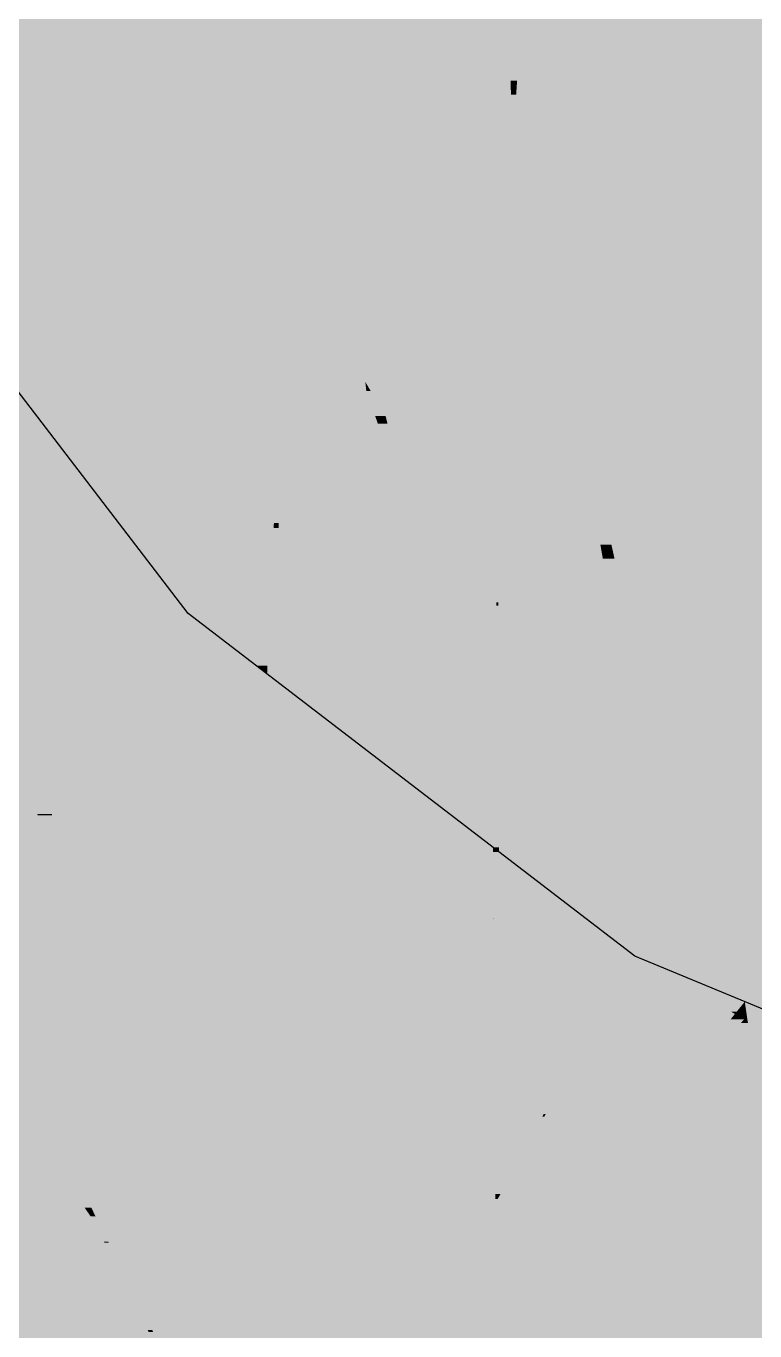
# Model space of a CAD drawing. Extents: x 0 to 756, y -25 to 420.
# Drawn here: x 301.891 to 303.649, y 322.126 to 325.272 of the extents above; entities that cross this region are included whole.
import ezdxf
from ezdxf.lldxf.tags import DXFTag

# ---------------------------------------------------------------- set-up
doc = ezdxf.new("R2010")
doc.units = 0
doc.layers.get('0').update_dxf_attribs({"lineweight": 25})
doc.layers.add('H_Heizung', color=7, linetype='Continuous', lineweight=25)
doc.layers.add('H_Heizung-Shading', color=7, linetype='Continuous', lineweight=25)
doc.layers.add('L_Aussenluft', color=7, linetype='Continuous', lineweight=35, true_color=0x66ff33)
doc.layers.add('L_Aussenluft-Shading', color=7, linetype='Continuous', lineweight=35, true_color=0x66ff33)
tags = doc.linetypes.add('STRICHPUNKT2', pattern=[12.7, 6.35, -3.175, 0, -3.175]).pattern_tags.tags
tags[10:11] = [DXFTag(74, 4), DXFTag(75, 0), DXFTag(340, '0'), DXFTag(46, 0.0), DXFTag(50, 0.0), DXFTag(44, 0.0), DXFTag(45, 0.0)]
tags[8:9] = [DXFTag(74, 4), DXFTag(75, 0), DXFTag(340, '0'), DXFTag(46, 0.0), DXFTag(50, 0.0), DXFTag(44, 0.0), DXFTag(45, 0.0)]
tags[6:7] = [DXFTag(74, 4), DXFTag(75, 0), DXFTag(340, '0'), DXFTag(46, 0.0), DXFTag(50, 0.0), DXFTag(44, 0.0), DXFTag(45, 0.0)]
tags[4:5] = [DXFTag(74, 4), DXFTag(75, 0), DXFTag(340, '0'), DXFTag(46, 0.0), DXFTag(50, 0.0), DXFTag(44, 0.0), DXFTag(45, 0.0)]

# ---------------------------------------------------------------- blocks, each defined once
blk = doc.blocks.new('Shading-A0T78ON9OY', base_point=(297.3631, 320.4022))
at = {"layer": 'H_Heizung-Shading', "color": 8, "true_color": 0x808080}
for points in [[(297.3631, 320.4022), (309.5631, 320.4022), (297.3631, 339.4022)], [(309.5631, 320.4022), (297.3631, 339.4022), (309.5631, 339.4022)]]:
    blk.add_solid(points, dxfattribs=at)
blk = doc.blocks.new('Shading-A0T78ONTOY', base_point=(299.2811, 323.6772))
at = {"layer": 'L_Aussenluft-Shading', "color": 70, "true_color": 0x65fd32}
for points in [[(302.0388, 325.2694), (301.6005, 325.2694), (301.5866, 326.3613)], [(301.6037, 325.0182), (302.0388, 325.2694), (301.6005, 325.2694)], [(302.1096, 325.0182), (301.6037, 325.0182), (302.0388, 325.2694)], [(302.4445, 324.7408), (302.1877, 324.7408), (302.0388, 325.2694)], [(302.1438, 324.8969), (301.5934, 324.8969), (302.1096, 325.0182)], [(301.5934, 324.8969), (302.1096, 325.0182), (301.6037, 325.0182)], [(302.1877, 324.7408), (301.6967, 324.7408), (301.5934, 324.8969)], [(302.1877, 324.7408), (302.1438, 324.8969), (301.5934, 324.8969)], [(302.2824, 323.856), (301.6785, 324.7683), (301.5824, 324.7683)], [(302.2824, 323.856), (301.8201, 323.856), (301.5824, 324.7683)], [(302.1014, 324.1294), (302.1877, 324.7408), (301.6967, 324.7408)], [(302.3599, 324.1294), (302.1014, 324.1294), (302.1877, 324.7408)], [(302.5093, 324.6563), (302.4445, 324.7408), (302.1877, 324.7408)], [(302.5093, 324.6563), (302.2115, 324.6563), (302.1877, 324.7408)], [(302.3599, 324.1294), (302.5093, 324.6563), (302.2115, 324.6563)], [(302.4908, 324.1294), (302.3599, 324.1294), (302.5093, 324.6563)], [(302.7118, 324.3924), (302.5, 324.3924), (302.5093, 324.6563)], [(302.5671, 324.1745), (302.4924, 324.1745), (302.7118, 324.3924)], [(302.4924, 324.1745), (302.7118, 324.3924), (302.5, 324.3924)], [(302.7397, 324.3133), (302.6592, 324.3133), (302.7118, 324.3924)], [(302.7583, 324.3318), (302.7332, 324.3318), (302.7118, 324.3924)], [(302.7397, 324.3133), (302.7583, 324.3318), (302.7332, 324.3318)], [(302.7629, 324.3133), (302.7397, 324.3133), (302.7583, 324.3318)], [(302.9501, 324.1846), (302.7949, 324.1846), (302.7583, 324.3318)], [(302.5001, 324.0736), (302.7397, 324.3133), (302.6592, 324.3133)], [(302.6582, 324.0736), (302.5001, 324.0736), (302.7397, 324.3133)], [(302.874, 323.8671), (302.588, 323.8671), (302.7397, 324.3133)], [(302.874, 323.8671), (302.7629, 324.3133), (302.7397, 324.3133)], [(302.5001, 324.0736), (302.4889, 324.0736), (302.4924, 324.1745)], [(302.5001, 324.0736), (302.5671, 324.1745), (302.4924, 324.1745)], [(302.874, 323.8671), (302.9501, 324.1846), (302.7949, 324.1846)], [(302.979, 323.8671), (302.874, 323.8671), (302.9501, 324.1846)], [(303.0287, 324.1243), (302.9556, 324.1243), (302.9501, 324.1846)], [(302.2824, 323.856), (302.3599, 324.1294), (302.1014, 324.1294)], [(302.403, 323.9765), (302.3166, 323.9765), (302.3599, 324.1294)], [(302.3789, 324.062), (302.4908, 324.1294), (302.3599, 324.1294)], [(302.4885, 324.062), (302.3789, 324.062), (302.4908, 324.1294)], [(303.019, 323.4279), (303.0287, 324.1243), (302.9556, 324.1243)], [(303.0298, 323.8825), (303.0254, 323.8825), (303.0287, 324.1243)], [(303.1808, 323.875), (303.0298, 323.875), (303.0287, 324.1243)], [(303.3978, 323.6253), (303.3331, 323.6253), (303.0287, 324.1243)], [(303.2942, 323.9206), (303.1794, 323.9206), (303.0287, 324.1243)], [(302.4885, 324.062), (302.5001, 324.0736), (302.4889, 324.0736)], [(302.5007, 324.062), (302.4885, 324.062), (302.5001, 324.0736)], [(302.5218, 323.6723), (302.6582, 324.0736), (302.5001, 324.0736)], [(302.403, 323.9765), (302.4885, 324.062), (302.3789, 324.062)], [(302.4846, 323.9765), (302.403, 323.9765), (302.4885, 324.062)], [(302.5197, 323.7101), (302.4726, 323.7101), (302.5007, 324.062)], [(302.4726, 323.7101), (302.5007, 324.062), (302.4885, 324.062)], [(302.4245, 323.856), (302.2824, 323.856), (302.403, 323.9765)], [(302.2824, 323.856), (302.403, 323.9765), (302.3166, 323.9765)], [(302.4471, 323.7296), (302.4846, 323.9765), (302.403, 323.9765)], [(302.4735, 323.7296), (302.4471, 323.7296), (302.4846, 323.9765)], [(303.3978, 323.6253), (303.2942, 323.9206), (303.1794, 323.9206)], [(303.528, 323.7412), (303.3571, 323.7412), (303.2942, 323.9206)], [(301.9157, 323.4892), (301.8572, 323.4892), (301.6919, 323.8884)], [(301.9157, 323.4892), (301.8117, 323.8884), (301.6919, 323.8884)], [(301.9157, 323.4892), (302.2824, 323.856), (301.8201, 323.856)], [(302.4726, 323.7101), (302.1365, 323.7101), (302.2824, 323.856)], [(302.4471, 323.7296), (302.4245, 323.856), (302.2824, 323.856)], [(302.9225, 323.6723), (302.5218, 323.6723), (302.874, 323.8671)], [(302.5218, 323.6723), (302.874, 323.8671), (302.588, 323.8671)], [(303.0184, 323.3871), (302.9935, 323.3871), (302.874, 323.8671)], [(303.019, 323.4279), (303.0061, 323.4279), (302.874, 323.8671)], [(303.019, 323.4279), (302.979, 323.8671), (302.874, 323.8671)], [(303.0318, 323.4279), (303.019, 323.4279), (303.0298, 323.875)], [(303.019, 323.4279), (303.0298, 323.875), (303.0253, 323.875)], [(303.0298, 323.875), (303.0253, 323.875), (303.0254, 323.8825)], [(303.0298, 323.875), (303.0298, 323.8825), (303.0254, 323.8825)], [(303.3443, 323.346), (303.0322, 323.346), (303.0298, 323.875)], [(303.3267, 323.3757), (303.1808, 323.875), (303.0298, 323.875)], [(303.4854, 323.3757), (303.3267, 323.3757), (303.1808, 323.875)], [(302.4726, 323.7101), (302.4735, 323.7296), (302.4471, 323.7296)], [(303.3978, 323.6253), (303.528, 323.7412), (303.3571, 323.7412)], [(303.5418, 323.6253), (303.3978, 323.6253), (303.528, 323.7412)], [(303.6353, 323.6589), (303.5378, 323.6589), (303.528, 323.7412)], [(302.1366, 323.4892), (301.9157, 323.4892), (302.4726, 323.7101)], [(301.9157, 323.4892), (302.4726, 323.7101), (302.1365, 323.7101)], [(302.487, 323.3694), (301.9543, 323.3694), (302.4726, 323.7101)], [(302.5218, 323.6723), (302.5197, 323.7101), (302.4726, 323.7101)], [(302.5218, 323.6723), (302.4742, 323.6723), (302.4726, 323.7101)], [(302.4745, 323.6639), (302.5218, 323.6723), (302.4742, 323.6723)], [(302.5235, 323.6639), (302.4745, 323.6639), (302.5218, 323.6723)], [(303.0171, 323.2923), (302.9225, 323.6723), (302.5218, 323.6723)], [(302.6125, 323.6027), (302.5357, 323.6027), (302.5218, 323.6723)], [(302.5357, 323.6027), (302.4771, 323.6027), (302.4745, 323.6639)], [(302.5357, 323.6027), (302.5235, 323.6639), (302.4745, 323.6639)], [(303.546, 323.5897), (303.6353, 323.6589), (303.5378, 323.6589)], [(303.6827, 323.5897), (303.546, 323.5897), (303.6353, 323.6589)], [(303.6959, 323.6124), (303.6671, 323.6124), (303.6353, 323.6589)], [(302.4886, 323.3306), (302.5357, 323.6027), (302.4771, 323.6027)], [(302.5901, 323.3306), (302.4886, 323.3306), (302.5357, 323.6027)], [(302.8153, 323.3232), (302.5916, 323.3232), (302.5357, 323.6027)], [(302.8328, 323.3057), (302.6125, 323.6027), (302.5357, 323.6027)], [(302.9996, 323.3057), (302.8328, 323.3057), (302.6125, 323.6027)], [(303.4854, 323.3757), (303.3978, 323.6253), (303.3331, 323.6253)], [(303.5694, 323.3933), (303.5418, 323.6253), (303.3978, 323.6253)], [(303.5694, 323.3933), (303.4792, 323.3933), (303.3978, 323.6253)], [(303.5694, 323.3933), (303.6827, 323.5897), (303.546, 323.5897)], [(303.6733, 323.3933), (303.5694, 323.3933), (303.692, 323.5747)], [(303.5694, 323.3933), (303.692, 323.5747), (303.6741, 323.5747)], [(304.0972, 322.9198), (303.6244, 322.9198), (303.692, 323.5747)], [(301.8743, 323.4479), (301.9157, 323.4892), (301.8572, 323.4892)], [(301.929, 323.4479), (301.8743, 323.4479), (301.9157, 323.4892)], [(301.9543, 323.3694), (302.1366, 323.4892), (301.9157, 323.4892)], [(301.9135, 323.3802), (301.8066, 323.3802), (301.8743, 323.4479)], [(301.9181, 323.3721), (301.929, 323.4479), (301.8743, 323.4479)], [(301.9535, 323.3721), (301.9181, 323.3721), (301.929, 323.4479)], [(303.0184, 323.3871), (303.019, 323.4279), (303.0061, 323.4279)], [(303.0314, 323.2923), (303.0171, 323.2923), (303.019, 323.4279)], [(303.0324, 323.2805), (303.0318, 323.4279), (303.019, 323.4279)], [(303.0171, 323.2923), (303.0184, 323.3871), (302.9935, 323.3871)], [(303.4854, 323.3757), (303.5694, 323.3933), (303.4792, 323.3933)], [(303.5592, 323.3757), (303.4854, 323.3757), (303.5694, 323.3933)], [(303.5807, 323.2961), (303.5133, 323.2961), (303.5694, 323.3933)], [(303.6244, 322.9198), (303.6733, 323.3933), (303.5694, 323.3933)], [(301.9181, 323.3721), (301.9135, 323.3802), (301.8066, 323.3802)], [(301.9181, 323.3721), (301.8171, 323.3721), (301.8066, 323.3802)], [(301.9984, 323.233), (301.9181, 323.3721), (301.8171, 323.3721)], [(301.9543, 323.3694), (301.9535, 323.3721), (301.9181, 323.3721)], [(301.9543, 323.3694), (301.9196, 323.3694), (301.9181, 323.3721)], [(301.9984, 323.233), (301.9543, 323.3694), (301.9196, 323.3694)], [(302.4886, 323.3306), (302.487, 323.3694), (301.9543, 323.3694)], [(302.4886, 323.3306), (301.9669, 323.3306), (301.9543, 323.3694)], [(303.3443, 323.346), (303.4854, 323.3757), (303.3267, 323.3757)], [(303.4958, 323.346), (303.3443, 323.346), (303.4854, 323.3757)], [(303.5133, 323.2961), (303.5592, 323.3757), (303.4854, 323.3757)], [(301.9984, 323.233), (302.4886, 323.3306), (301.9669, 323.3306)], [(302.4927, 323.233), (301.9984, 323.233), (302.4886, 323.3306)], [(302.5916, 323.3232), (302.4889, 323.3232), (302.4886, 323.3306)], [(302.5916, 323.3232), (302.5901, 323.3306), (302.4886, 323.3306)], [(302.5093, 322.841), (302.5916, 323.3232), (302.4889, 323.3232)], [(302.6881, 322.841), (302.5093, 322.841), (302.5916, 323.3232)], [(302.8328, 323.3057), (302.8153, 323.3232), (302.5916, 323.3232)], [(302.8328, 323.3057), (302.5951, 323.3057), (302.5916, 323.3232)], [(303.0324, 323.2805), (303.3443, 323.346), (303.0322, 323.346)], [(303.3832, 323.2805), (303.0324, 323.2805), (303.3443, 323.346)], [(303.374, 323.2961), (303.4958, 323.346), (303.3443, 323.346)], [(303.5133, 323.2961), (303.374, 323.2961), (303.4958, 323.346)], [(302.7206, 322.6789), (302.8328, 323.3057), (302.5951, 323.3057)], [(303.0183, 323.1201), (302.7996, 323.1201), (302.8328, 323.3057)], [(303.0171, 323.2923), (302.9996, 323.3057), (302.8328, 323.3057)], [(303.0171, 323.2923), (302.8462, 323.2923), (302.8328, 323.3057)], [(303.0183, 323.1201), (303.0171, 323.2923), (302.8462, 323.2923)], [(303.0195, 323.1201), (303.0183, 323.1201), (303.0171, 323.2923)], [(303.0324, 323.2805), (303.0173, 323.2805), (303.0171, 323.2923)], [(303.0324, 323.2805), (303.0314, 323.2923), (303.0171, 323.2923)], [(303.4446, 323.1772), (303.5133, 323.2961), (303.374, 323.2961)], [(303.5521, 323.1772), (303.4446, 323.1772), (303.5133, 323.2961)], [(303.6179, 322.9761), (303.5807, 323.2961), (303.5133, 323.2961)], [(303.0259, 322.6489), (303.0324, 323.2805), (303.0173, 323.2805)], [(303.1396, 322.6489), (303.0259, 322.6489), (303.0324, 323.2805)], [(303.3594, 323.0296), (303.075, 323.0296), (303.0324, 323.2805)], [(303.167, 323.1772), (303.3832, 323.2805), (303.0324, 323.2805)], [(303.4446, 323.1772), (303.167, 323.1772), (303.3832, 323.2805)], [(302.5093, 322.841), (302.4927, 323.233), (301.9984, 323.233)], [(303.3594, 323.0296), (303.4446, 323.1772), (303.167, 323.1772)], [(303.5139, 323.0296), (303.3594, 323.0296), (303.4446, 323.1772)], [(303.539, 322.9761), (303.5521, 323.1772), (303.4446, 323.1772)], [(303.6179, 322.9761), (303.539, 322.9761), (303.5521, 323.1772)], [(303.0213, 322.6789), (302.7206, 322.6789), (303.0183, 323.1201)], [(302.7206, 322.6789), (303.0183, 323.1201), (302.7996, 323.1201)], [(303.0195, 323.119), (303.0183, 323.119), (303.0183, 323.1201)], [(303.0195, 323.119), (303.0195, 323.1201), (303.0183, 323.1201)], [(303.0229, 322.4566), (303.0195, 323.119), (303.0183, 323.119)], [(303.0286, 322.4566), (303.0229, 322.4566), (303.0195, 323.119)], [(303.1396, 322.6489), (303.3594, 323.0296), (303.075, 323.0296)], [(303.1443, 322.6489), (303.1396, 322.6489), (303.3594, 323.0296)], [(303.2574, 322.6425), (303.1407, 322.6425), (303.3594, 323.0296)], [(303.6006, 322.8904), (303.3227, 322.8904), (303.3594, 323.0296)], [(303.5511, 322.9502), (303.5139, 323.0296), (303.3594, 323.0296)], [(303.5511, 322.9502), (303.497, 322.9502), (303.3594, 323.0296)], [(303.5511, 322.9502), (303.6179, 322.9761), (303.539, 322.9761)], [(303.6209, 322.9502), (303.5511, 322.9502), (303.6179, 322.9761)], [(303.5914, 322.8957), (303.5511, 322.9502), (303.497, 322.9502)], [(303.6049, 322.8957), (303.5914, 322.8957), (303.5511, 322.9502)], [(303.6244, 322.9198), (303.6209, 322.9502), (303.5511, 322.9502)], [(303.6244, 322.9198), (303.5811, 322.9198), (303.5511, 322.9502)], [(303.6049, 322.8957), (303.6244, 322.9198), (303.5811, 322.9198)], [(303.628, 322.8957), (303.6049, 322.8957), (303.6244, 322.9198)], [(304.2601, 322.6565), (304.0972, 322.9198), (303.6244, 322.9198)], [(304.2601, 322.6565), (304.035, 322.6565), (303.6244, 322.9198)], [(303.6981, 322.8726), (303.6313, 322.8726), (303.6244, 322.9198)], [(303.1879, 322.3785), (303.6006, 322.8904), (303.3227, 322.8904)], [(303.6228, 322.8775), (303.5903, 322.8775), (303.6006, 322.8904)], [(303.6006, 322.8904), (303.6049, 322.8957), (303.5914, 322.8957)], [(303.6102, 322.8904), (303.6006, 322.8904), (303.6049, 322.8957)], [(303.6228, 322.8775), (303.6102, 322.8904), (303.6006, 322.8904)], [(303.632, 322.8682), (303.628, 322.8957), (303.6049, 322.8957)], [(303.1879, 322.3785), (303.6228, 322.8775), (303.5903, 322.8775)], [(303.7039, 322.3785), (303.1879, 322.3785), (303.632, 322.8682)], [(303.1879, 322.3785), (303.632, 322.8682), (303.6147, 322.8682)], [(303.632, 322.8682), (303.6147, 322.8682), (303.6228, 322.8775)], [(304.2994, 322.4869), (303.688, 322.4869), (303.6313, 322.8726)], [(304.2994, 322.4869), (303.6981, 322.8726), (303.6313, 322.8726)], [(302.7206, 322.6789), (302.6881, 322.841), (302.5093, 322.841)], [(303.0229, 322.4468), (303.0213, 322.6789), (302.7206, 322.6789)], [(303.0286, 322.4566), (303.1396, 322.6489), (303.0259, 322.6489)], [(303.0356, 322.4566), (303.0286, 322.4566), (303.1407, 322.6425)], [(303.0286, 322.4566), (303.1407, 322.6425), (303.1359, 322.6425)], [(303.1761, 322.4444), (303.0287, 322.4444), (303.1407, 322.6425)], [(303.1407, 322.6425), (303.1359, 322.6425), (303.1396, 322.6489)], [(303.1407, 322.6425), (303.1443, 322.6489), (303.1396, 322.6489)], [(303.1879, 322.3785), (303.2574, 322.6425), (303.1407, 322.6425)], [(303.0229, 322.4468), (303.0286, 322.4566), (303.0229, 322.4566)], [(303.0287, 322.4468), (303.0229, 322.4468), (303.0286, 322.4566)], [(303.0287, 322.4444), (303.0287, 322.4468), (303.0229, 322.4468)], [(303.0287, 322.4444), (303.0356, 322.4566), (303.0286, 322.4566)], [(303.1879, 322.3785), (303.1761, 322.4444), (303.0287, 322.4444)], [(303.7373, 322.1509), (303.7039, 322.3785), (303.1879, 322.3785)]]:
    blk.add_solid(points, dxfattribs=at)
at = {"layer": 'L_Aussenluft-Shading', "color": 72, "true_color": 0x5be42d}
for points in [[(303.0813, 325.2285), (303.0585, 325.2285), (303.0482, 325.8522)], [(303.0813, 325.2285), (303.1173, 325.7621), (303.053, 325.7621)], [(303.3359, 325.2285), (303.0813, 325.2285), (303.1173, 325.7621)], [(302.934, 325.1241), (302.9692, 325.5374), (302.6169, 325.5374)], [(303.0599, 325.1402), (302.9354, 325.1402), (302.9578, 325.4032)], [(303.0599, 325.1402), (303.0556, 325.4032), (302.9578, 325.4032)], [(303.4286, 325.0021), (303.3988, 325.3954), (303.2675, 325.3954)], [(303.5824, 325.156), (303.4169, 325.156), (303.3988, 325.3954)], [(303.0599, 325.1402), (303.0813, 325.2285), (303.0585, 325.2285)], [(303.0754, 325.1402), (303.0599, 325.1402), (303.0813, 325.2285)], [(303.0958, 324.956), (303.063, 324.956), (303.0813, 325.2285)], [(303.1156, 325.0623), (303.0902, 325.0623), (303.0813, 325.2285)], [(303.128, 325.0021), (303.3359, 325.2285), (303.0813, 325.2285)], [(303.4286, 325.0021), (303.128, 325.0021), (303.3359, 325.2285)], [(303.4286, 325.0021), (303.5824, 325.156), (303.4169, 325.156)], [(303.5471, 325.0021), (303.4286, 325.0021), (303.5824, 325.156)], [(303.7688, 324.5837), (303.4512, 324.5837), (303.5824, 325.156)], [(304.1698, 324.4333), (303.8178, 324.4333), (303.5824, 325.156)], [(304.0393, 324.8055), (303.8674, 324.8055), (303.5824, 325.156)], [(303.0602, 325.1241), (302.934, 325.1241), (303.0599, 325.1402)], [(302.934, 325.1241), (303.0599, 325.1402), (302.9354, 325.1402)], [(303.063, 324.956), (303.0602, 325.1241), (302.934, 325.1241)], [(303.0731, 325.1063), (303.0754, 325.1402), (303.0599, 325.1402)], [(303.0731, 325.1063), (303.0605, 325.1063), (303.0599, 325.1402)], [(303.063, 324.956), (303.0731, 325.1063), (303.0605, 325.1063)], [(303.1443, 324.9229), (303.1156, 325.0623), (303.0902, 325.0623)], [(303.1443, 324.9229), (303.0976, 324.9229), (303.0902, 325.0623)], [(303.1443, 324.9229), (303.4286, 325.0021), (303.128, 325.0021)], [(303.3493, 324.9229), (303.1443, 324.9229), (303.4286, 325.0021)], [(303.4409, 324.7752), (303.2017, 324.7752), (303.4286, 325.0021)], [(303.4512, 324.5837), (303.5471, 325.0021), (303.4286, 325.0021)], [(303.0983, 324.91), (303.0958, 324.956), (303.063, 324.956)], [(303.0983, 324.91), (303.1443, 324.9229), (303.0976, 324.9229)], [(303.1493, 324.91), (303.0983, 324.91), (303.1443, 324.9229)], [(303.2017, 324.7752), (303.3493, 324.9229), (303.1443, 324.9229)], [(303.2017, 324.7752), (303.1493, 324.91), (303.0983, 324.91)], [(303.4512, 324.5837), (303.4409, 324.7752), (303.2017, 324.7752)], [(303.8746, 324.2589), (303.7688, 324.5837), (303.4512, 324.5837)], [(302.4425, 321.6084), (302.2174, 321.6084), (300.9825, 322.556)], [(302.1846, 322.1285), (301.6411, 322.1285), (300.9825, 322.556)], [(302.0326, 322.4231), (301.8594, 322.556), (300.9825, 322.556)], [(302.0326, 322.4231), (301.662, 322.4231), (300.9825, 322.556)], [(302.079, 322.3415), (301.5856, 322.3415), (300.9825, 322.556)], [(301.8161, 322.3929), (302.0326, 322.4231), (301.662, 322.4231)], [(302.0535, 322.3929), (301.8161, 322.3929), (302.0326, 322.4231)], [(302.0594, 322.4026), (302.0469, 322.4026), (302.0326, 322.4231)], [(302.079, 322.3415), (302.0535, 322.3929), (301.8161, 322.3929)], [(302.0908, 322.3392), (302.0594, 322.4026), (302.0469, 322.4026)], [(302.0892, 322.3415), (302.079, 322.3415), (302.0535, 322.3929)], [(302.1419, 322.3392), (302.0908, 322.3392), (302.0594, 322.4026)], [(302.1846, 322.1285), (302.079, 322.3415), (301.5856, 322.3415)], [(302.0908, 322.3392), (302.0892, 322.3415), (302.079, 322.3415)], [(302.0908, 322.3392), (302.0802, 322.3392), (302.079, 322.3415)], [(302.1846, 322.1285), (302.0908, 322.3392), (302.0802, 322.3392)], [(302.1953, 322.1285), (302.1846, 322.1285), (302.0908, 322.3392)], [(302.2401, 322.1239), (302.1975, 322.1239), (302.0908, 322.3392)], [(302.3086, 322.1038), (302.2541, 322.1038), (302.0908, 322.3392)], [(302.1894, 322.2326), (302.1419, 322.3392), (302.0908, 322.3392)], [(302.2808, 322.2326), (302.1894, 322.2326), (302.1419, 322.3392)], [(302.3354, 322.0749), (302.2808, 322.2326), (302.1894, 322.2326)], [(302.4864, 322.0749), (302.3354, 322.0749), (302.2808, 322.2326)], [(302.4425, 321.6084), (302.1846, 322.1285), (301.6411, 322.1285)], [(302.1975, 322.1239), (302.1869, 322.1239), (302.1846, 322.1285)], [(302.1975, 322.1239), (302.1953, 322.1285), (302.1846, 322.1285)]]:
    blk.add_solid(points, dxfattribs=at)
at = {"layer": 'L_Aussenluft-Shading', "color": 70, "true_color": 0x62f531}
for points in [[(302.5655, 325.2645), (302.4953, 325.2645), (302.5193, 325.5468)], [(302.5758, 325.2013), (302.6169, 325.5374), (302.5209, 325.5374)], [(302.0388, 325.2694), (302.2984, 325.4193), (301.9768, 325.4193)], [(302.4953, 325.2645), (302.5085, 325.4193), (302.2984, 325.4193)], [(302.6337, 325.1086), (302.5645, 325.1086), (302.601, 325.4076)], [(302.632, 325.1241), (302.7164, 325.4076), (302.601, 325.4076)], [(302.934, 325.1241), (302.632, 325.1241), (302.7164, 325.4076)], [(302.2009, 325.2694), (302.0388, 325.2694), (302.1595, 325.3391)], [(302.2369, 325.2088), (302.4004, 325.3391), (302.1595, 325.3391)], [(302.5663, 325.2088), (302.2369, 325.2088), (302.4004, 325.3391)], [(302.2369, 325.2088), (302.0854, 325.2088), (302.0388, 325.2694)], [(302.2369, 325.2088), (302.2009, 325.2694), (302.0388, 325.2694)], [(302.5758, 325.2013), (302.5655, 325.2645), (302.4953, 325.2645)], [(302.4492, 324.7346), (302.2369, 325.2088), (302.0854, 325.2088)], [(302.5645, 325.1086), (302.2965, 325.1086), (302.2369, 325.2088)], [(302.5758, 325.2013), (302.2615, 325.2013), (302.2369, 325.2088)], [(302.5758, 325.2013), (302.5663, 325.2088), (302.2369, 325.2088)], [(302.5188, 324.7346), (302.4492, 324.7346), (302.2369, 325.2088)], [(302.5645, 325.1086), (302.5758, 325.2013), (302.2615, 325.2013)], [(302.636, 325.0867), (302.934, 325.1241), (302.632, 325.1241)], [(302.9351, 325.0867), (302.636, 325.0867), (302.934, 325.1241)], [(303.0336, 324.9943), (302.938, 324.9943), (302.934, 325.1241)], [(302.5188, 324.7346), (302.5645, 325.1086), (302.2965, 325.1086)], [(302.6773, 324.6563), (302.5093, 324.6563), (302.5645, 325.1086)], [(302.636, 325.0867), (302.57, 325.0867), (302.5645, 325.1086)], [(302.636, 325.0867), (302.6337, 325.1086), (302.5645, 325.1086)], [(302.6874, 324.616), (302.636, 325.0867), (302.57, 325.0867)], [(302.938, 324.9943), (302.6461, 324.9943), (302.636, 325.0867)], [(302.938, 324.9943), (302.9351, 325.0867), (302.636, 325.0867)], [(302.6874, 324.616), (302.938, 324.9943), (302.6461, 324.9943)], [(302.9464, 324.7173), (302.7545, 324.7173), (302.938, 324.9943)], [(303.063, 324.956), (303.0336, 324.9943), (302.938, 324.9943)], [(303.063, 324.956), (302.9391, 324.956), (302.938, 324.9943)], [(302.9464, 324.7173), (303.063, 324.956), (302.9391, 324.956)], [(303.0546, 324.7173), (302.9464, 324.7173), (303.063, 324.956)], [(303.0983, 324.91), (303.0613, 324.91), (303.063, 324.956)], [(303.1506, 324.7242), (303.0548, 324.7242), (303.0983, 324.91)], [(303.0548, 324.7242), (303.0983, 324.91), (303.0613, 324.91)], [(303.2017, 324.7752), (303.1362, 324.7752), (303.0983, 324.91)], [(303.1506, 324.7242), (303.2017, 324.7752), (303.1362, 324.7752)], [(303.1881, 324.7242), (303.1506, 324.7242), (303.2017, 324.7752)], [(303.3783, 324.6397), (303.1657, 324.6397), (303.2017, 324.7752)], [(302.5093, 324.6563), (302.5188, 324.7346), (302.4492, 324.7346)], [(302.897, 324.616), (302.6874, 324.616), (302.9464, 324.7173)], [(302.6874, 324.616), (302.9464, 324.7173), (302.7545, 324.7173)], [(302.9522, 324.5258), (302.853, 324.5258), (302.9464, 324.7173)], [(302.9492, 324.6249), (303.0546, 324.7173), (302.9464, 324.7173)], [(303.0514, 324.6249), (302.9492, 324.6249), (303.0546, 324.7173)], [(303.0514, 324.6249), (303.1506, 324.7242), (303.0548, 324.7242)], [(303.1657, 324.6397), (303.0662, 324.6397), (303.1506, 324.7242)], [(303.1657, 324.6397), (303.1881, 324.7242), (303.1506, 324.7242)], [(302.5402, 324.616), (302.6773, 324.6563), (302.5093, 324.6563)], [(302.6874, 324.616), (302.5402, 324.616), (302.6773, 324.6563)], [(303.2578, 324.1243), (303.0287, 324.1243), (303.1657, 324.6397)], [(303.1617, 324.6249), (303.0514, 324.6249), (303.1657, 324.6397)], [(303.0514, 324.6249), (303.1657, 324.6397), (303.0662, 324.6397)], [(303.1781, 324.5837), (303.3783, 324.6397), (303.1657, 324.6397)], [(303.3029, 324.0215), (303.2762, 324.0215), (303.1657, 324.6397)], [(303.4512, 324.5837), (303.1781, 324.5837), (303.3783, 324.6397)], [(302.7118, 324.3924), (302.6874, 324.616), (302.5402, 324.616)], [(302.7583, 324.3318), (302.897, 324.616), (302.6874, 324.616)], [(302.7378, 324.414), (302.7094, 324.414), (302.6874, 324.616)], [(302.9522, 324.5258), (303.0514, 324.6249), (302.9492, 324.6249)], [(303.0469, 324.5258), (302.9522, 324.5258), (303.0514, 324.6249)], [(303.0287, 324.1243), (303.1617, 324.6249), (303.0514, 324.6249)], [(303.3102, 323.9883), (303.4512, 324.5837), (303.1781, 324.5837)], [(303.5055, 323.9883), (303.3102, 323.9883), (303.4512, 324.5837)], [(303.9733, 324.0929), (303.4959, 324.0929), (303.4512, 324.5837)], [(303.8746, 324.2589), (303.7967, 324.2589), (303.4512, 324.5837)], [(302.951, 324.3318), (302.7583, 324.3318), (302.9522, 324.5258)], [(302.7583, 324.3318), (302.9522, 324.5258), (302.853, 324.5258)], [(303.0315, 324.1846), (302.9501, 324.1846), (303.0469, 324.5258)], [(302.9501, 324.1846), (303.0469, 324.5258), (302.9522, 324.5258)], [(302.7583, 324.3318), (302.7378, 324.414), (302.7094, 324.414)], [(302.7223, 324.3924), (302.7118, 324.3924), (302.7094, 324.414)], [(302.7583, 324.3318), (302.7223, 324.3924), (302.7118, 324.3924)], [(302.9501, 324.1846), (302.951, 324.3318), (302.7583, 324.3318)], [(303.0287, 324.1243), (303.0315, 324.1846), (302.9501, 324.1846)], [(303.2942, 323.9206), (303.2578, 324.1243), (303.0287, 324.1243)], [(303.5049, 323.9946), (303.9733, 324.0929), (303.4959, 324.0929)], [(303.8967, 323.9946), (303.5049, 323.9946), (303.9733, 324.0929)], [(303.7227, 323.6589), (303.6353, 323.6589), (303.9733, 324.0929)], [(303.3102, 323.9883), (303.3029, 324.0215), (303.2762, 324.0215)], [(303.3102, 323.9883), (303.2821, 323.9883), (303.2762, 324.0215)], [(303.2942, 323.9206), (303.3102, 323.9883), (303.2821, 323.9883)], [(303.3797, 323.9206), (303.2942, 323.9206), (303.3102, 323.9883)], [(303.5245, 323.7795), (303.5055, 323.9883), (303.3102, 323.9883)], [(303.6033, 323.7412), (303.528, 323.7412), (303.5049, 323.9946)], [(303.6353, 323.6589), (303.8967, 323.9946), (303.5049, 323.9946)], [(303.4781, 323.7795), (303.3797, 323.9206), (303.2942, 323.9206)], [(303.5245, 323.7795), (303.4781, 323.7795), (303.3797, 323.9206)], [(303.528, 323.7412), (303.5245, 323.7795), (303.4781, 323.7795)], [(303.6353, 323.6589), (303.6033, 323.7412), (303.528, 323.7412)], [(303.6959, 323.6124), (303.7227, 323.6589), (303.6353, 323.6589)], [(301.9145, 323.2974), (301.7238, 323.2974), (301.8066, 323.3802)], [(302.1158, 322.841), (301.9145, 323.2974), (301.7238, 323.2974)], [(302.5093, 322.841), (302.1158, 322.841), (301.9145, 323.2974)], [(301.95, 322.7396), (301.7966, 323.2127), (301.7582, 323.2127)], [(302.1631, 322.7858), (301.935, 322.7858), (301.7966, 323.2127)], [(302.0326, 322.4231), (301.7073, 323.1116), (301.6913, 323.1116)], [(302.0487, 322.4231), (302.0326, 322.4231), (301.7073, 323.1116)], [(301.95, 322.7396), (301.7992, 323.1116), (301.7073, 323.1116)], [(301.95, 322.7396), (301.8918, 322.7396), (301.7073, 323.1116)], [(302.0326, 322.4231), (301.7779, 322.9368), (301.3632, 322.9368)], [(302.5758, 322.3052), (302.5093, 322.841), (302.1158, 322.841)], [(302.8771, 322.1942), (302.5896, 322.1942), (302.5093, 322.841)], [(302.7206, 322.6789), (302.6015, 322.6789), (302.5093, 322.841)], [(301.95, 322.7396), (302.1631, 322.7858), (301.935, 322.7858)], [(302.1729, 322.7396), (301.95, 322.7396), (302.1631, 322.7858)], [(302.5758, 322.3052), (302.2654, 322.3052), (302.1631, 322.7858)], [(302.0585, 322.4032), (301.95, 322.7396), (301.8918, 322.7396)], [(302.0592, 322.4032), (302.0585, 322.4032), (301.95, 322.7396)], [(302.2808, 322.2326), (302.1729, 322.7396), (301.95, 322.7396)], [(302.17, 322.4026), (302.0594, 322.4026), (301.95, 322.7396)], [(302.8771, 322.1942), (302.7206, 322.6789), (302.6015, 322.6789)], [(303.0229, 322.4468), (302.7955, 322.4468), (302.7206, 322.6789)], [(302.8771, 322.1942), (303.0229, 322.4468), (302.7955, 322.4468)], [(303.0376, 322.1942), (302.8771, 322.1942), (303.0229, 322.4468)], [(303.0287, 322.4444), (303.0231, 322.4444), (303.0229, 322.4468)], [(303.063, 321.7573), (303.0287, 322.4444), (303.0231, 322.4444)], [(303.1879, 322.3785), (303.032, 322.3785), (303.0287, 322.4444)], [(302.0585, 322.4032), (302.0487, 322.4231), (302.0326, 322.4231)], [(302.0594, 322.4026), (302.0592, 322.4032), (302.0585, 322.4032)], [(302.2808, 322.2326), (302.17, 322.4026), (302.0594, 322.4026)], [(303.063, 321.7573), (303.1879, 322.3785), (303.032, 322.3785)], [(303.3577, 321.7573), (303.063, 321.7573), (303.1879, 322.3785)], [(303.7373, 322.1509), (303.2501, 322.1509), (303.1879, 322.3785)], [(302.2808, 322.2326), (302.5758, 322.3052), (302.2654, 322.3052)], [(302.5848, 322.2326), (302.2808, 322.2326), (302.5758, 322.3052)], [(302.6169, 321.9748), (302.5848, 322.2326), (302.2808, 322.2326)], [(302.6169, 321.9748), (302.8771, 322.1942), (302.5896, 322.1942)], [(302.7504, 321.9748), (302.6169, 321.9748), (302.8771, 322.1942)], [(302.9878, 321.9038), (302.7094, 321.9038), (302.8771, 322.1942)], [(303.0399, 321.7669), (303.0376, 322.1942), (302.8771, 322.1942)], [(303.0624, 321.7669), (303.0399, 321.7669), (303.0376, 322.1942)], [(303.3954, 321.6196), (303.7373, 322.1509), (303.2501, 322.1509)], [(303.8323, 321.6196), (303.3954, 321.6196), (303.7373, 322.1509)]]:
    blk.add_solid(points, dxfattribs=at)
at = {"layer": 'L_Aussenluft-Shading', "color": 72, "true_color": 0x51cc28}
for points in [[(303.5824, 325.156), (303.5357, 325.3954), (303.3988, 325.3954)], [(303.5824, 325.156), (303.7781, 325.3516), (303.5442, 325.3516)], [(303.9338, 325.156), (303.5824, 325.156), (303.9097, 325.236)], [(303.5824, 325.156), (303.9097, 325.236), (303.6624, 325.236)], [(304.0393, 324.8055), (303.9338, 325.156), (303.5824, 325.156)], [(302.4402, 321.4374), (301.7672, 321.4374), (301.3632, 322.2638)]]:
    blk.add_solid(points, dxfattribs=at)
blk = doc.blocks.new('Bogen-A0T78P1DOY', base_point=(298.1594, 319.7329))
at = {"color": 0, "linetype": 'STRICHPUNKT2', "lineweight": 25, "ltscale": 0.25}
for p, q in [((302.2824, 323.856), (301.4561, 324.9329)), ((303.3594, 323.0296), (302.2824, 323.856)), ((304.6135, 322.5101), (303.3594, 323.0296))]:
    blk.add_line(p, q, dxfattribs=at)

msp = doc.modelspace()

# ---------------------------------------------------------------- block references
at = {"layer": 'H_Heizung'}
msp.add_blockref('Shading-A0T78ON9OY', (297.3631, 320.4022), dxfattribs=at)
at = {"layer": 'L_Aussenluft'}
msp.add_blockref('Shading-A0T78ONTOY', (299.2811, 323.6772), dxfattribs=at)
at = {"layer": 'L_Aussenluft', "ltscale": 0.35}
msp.add_blockref('Bogen-A0T78P1DOY', (298.1594, 319.7329), dxfattribs=at)

doc.saveas('drawing.dxf')
